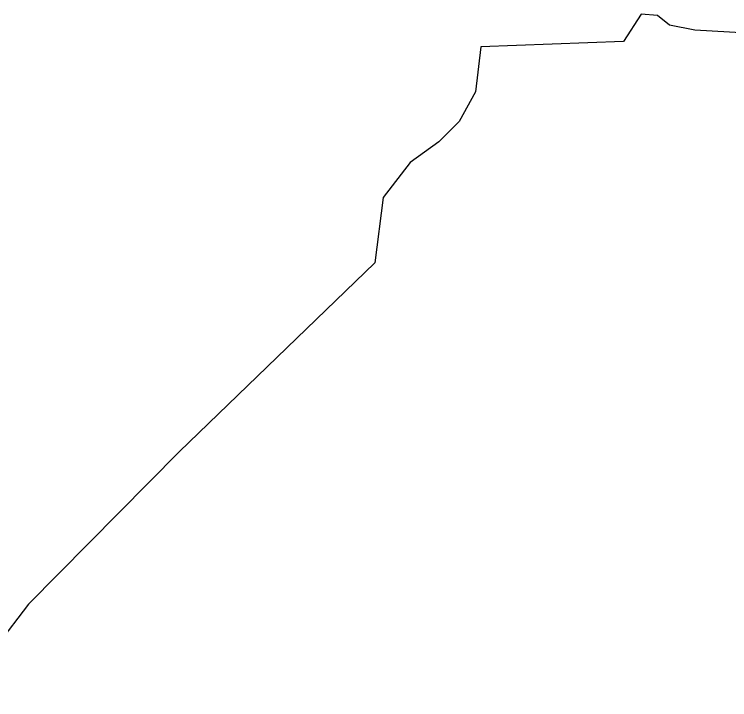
# Model space of a CAD drawing. Header units: metres. Extents: x 266585 to 279238, y 2117616 to 2127268.
# Drawn here: x 269719 to 272851, y 2119114 to 2122115 of the extents above; entities that cross this region are included whole.
import ezdxf

# ---------------------------------------------------------------- set-up
doc = ezdxf.new("R2010")
doc.units = ezdxf.units.M
doc.layers.add('village', color=3, linetype='Continuous')

msp = doc.modelspace()

# ---------------------------------------------------------------- linework, layer by layer
at = {"layer": 'village', "color": 3}
for p, q in [((272463.2, 2122115.2), (272385.9, 2121996.3)), ((272534.6, 2122109.3), (272463.2, 2122115.2)), ((272588.1, 2122067.6), (272534.6, 2122109.3)), ((272698.1, 2122046.2), (272588.1, 2122067.6)), ((273007.4, 2122028.4), (272698.1, 2122046.2)), ((271761.5, 2121972.5), (271737.7, 2121776.2)), ((272385.9, 2121996.3), (271761.5, 2121972.5)), ((271737.7, 2121776.2), (271666.3, 2121645.4)), ((271666.3, 2121645.4), (271577.1, 2121556.2)), ((271577.1, 2121556.2), (271452.2, 2121467)), ((271452.2, 2121467), (271333.3, 2121312.4)), ((271333.3, 2121312.4), (271297.6, 2121026.9)), ((271297.6, 2121026.9), (270441.2, 2120199.1)), ((270441.2, 2120199.1), (269781.1, 2119533)), ((269781.1, 2119533), (269461.8, 2119114.3))]:
    msp.add_line(p, q, dxfattribs=at)

doc.saveas('drawing.dxf')
